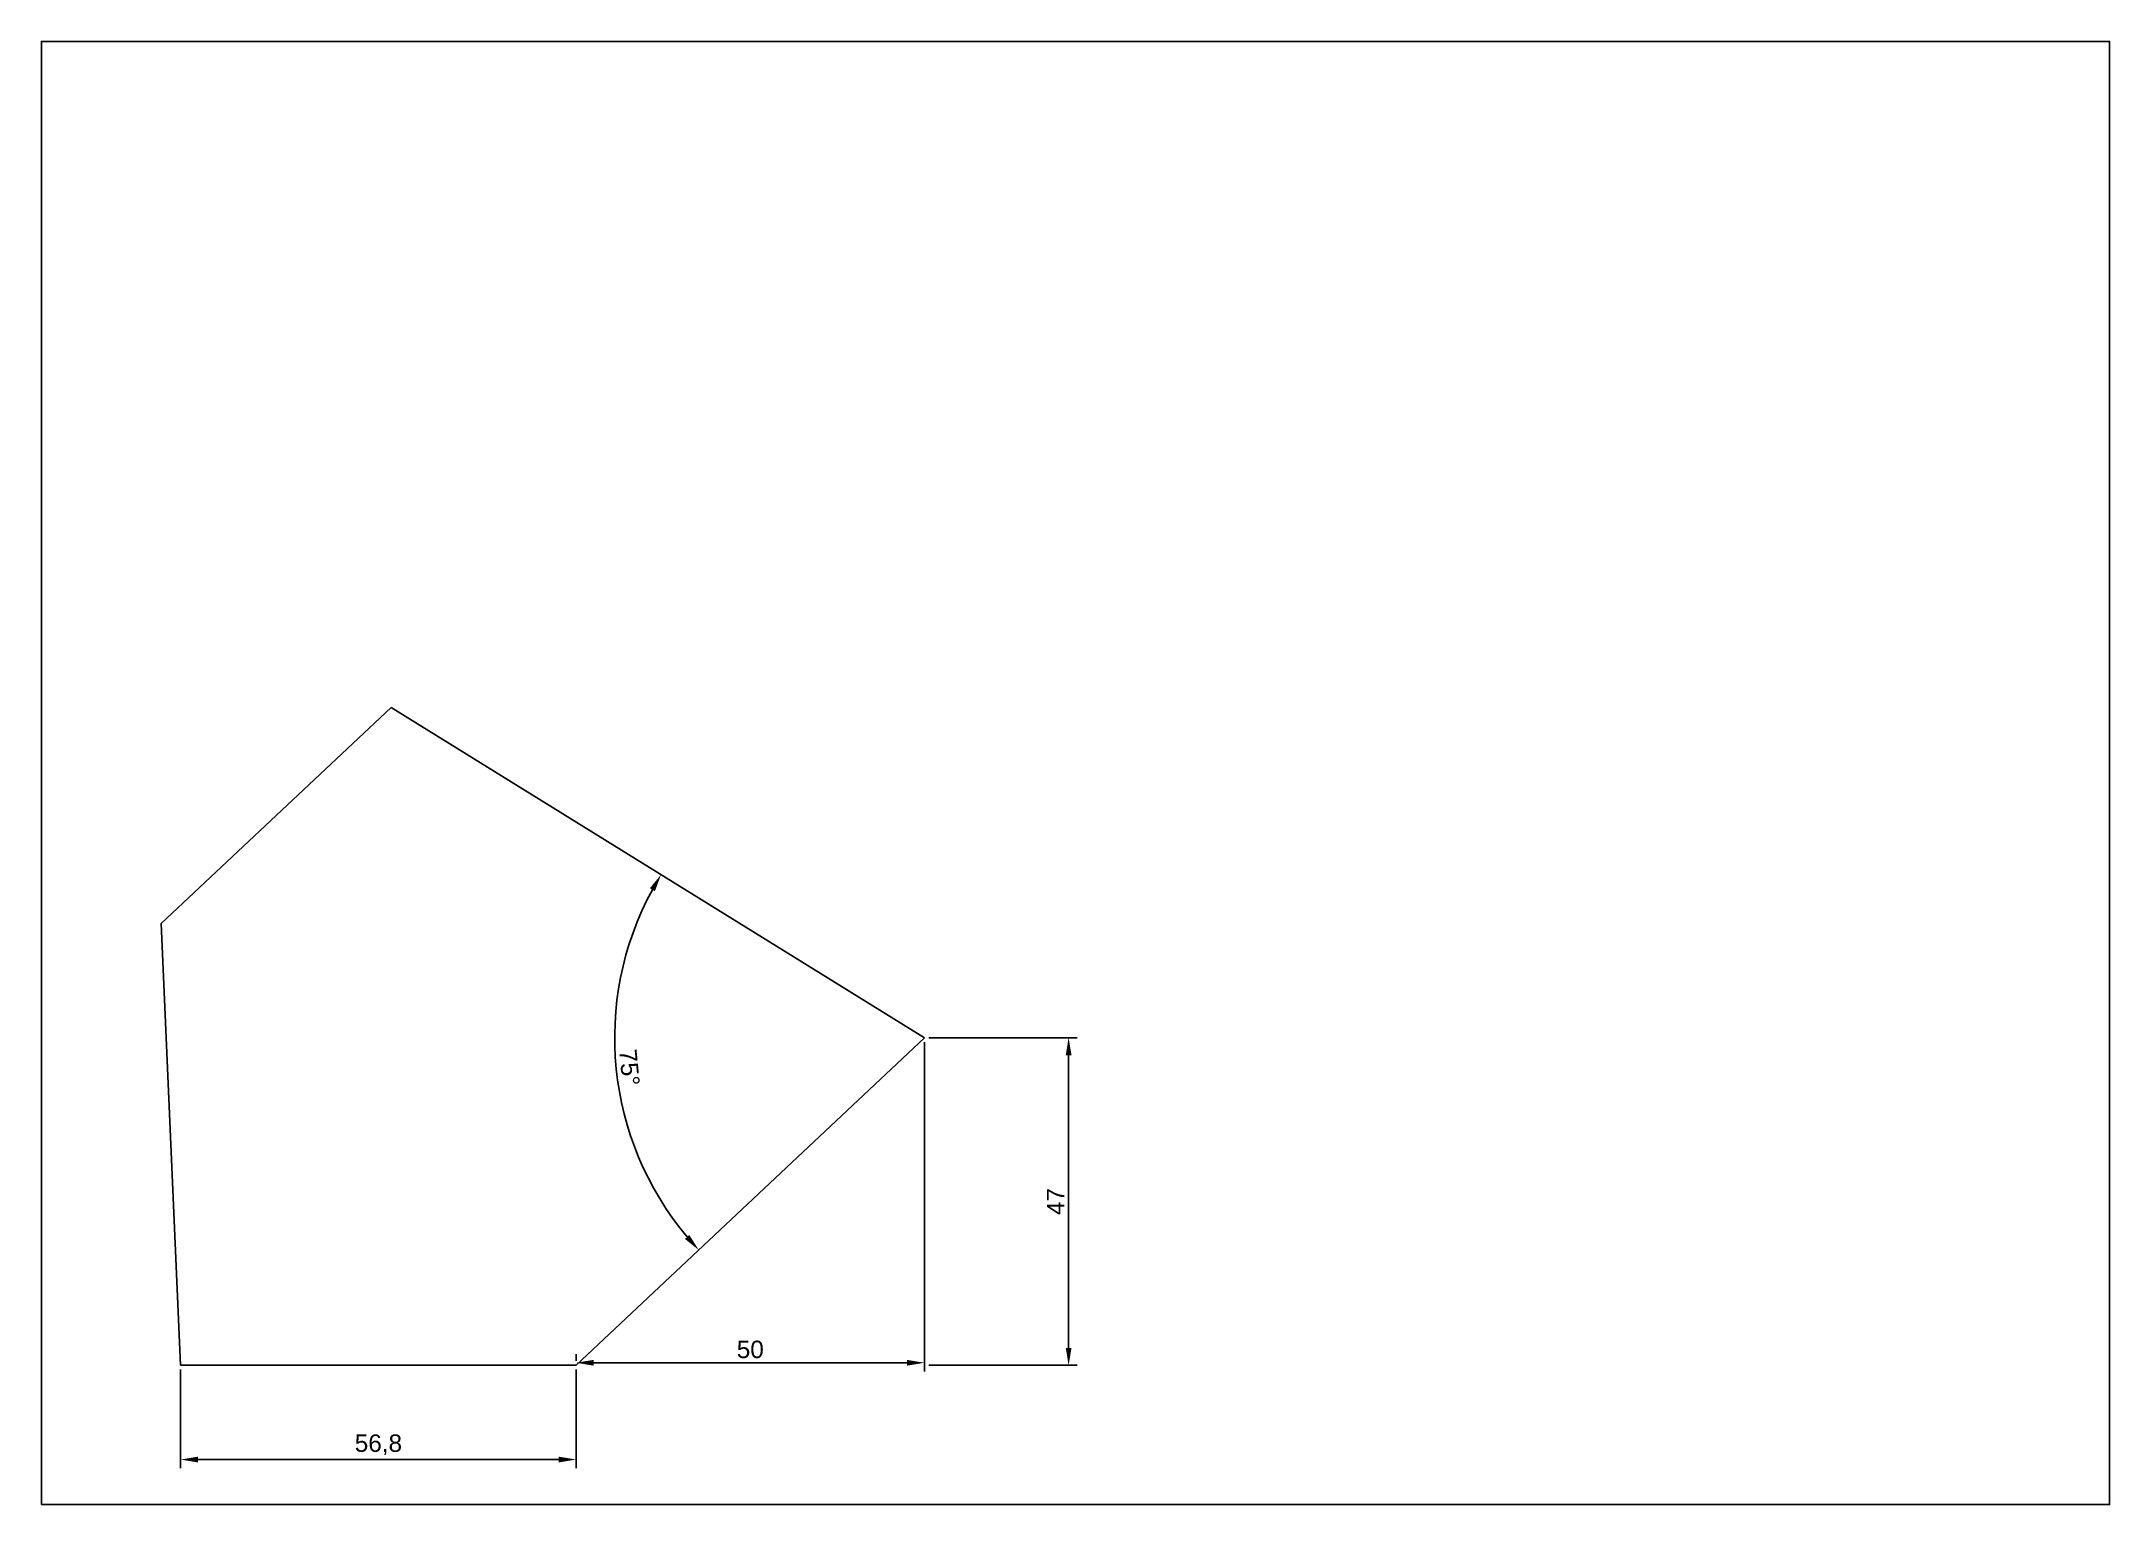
# Model space of a CAD drawing. Header units: millimetres. Extents: x 0 to 297, y 0 to 210.
import ezdxf

# ---------------------------------------------------------------- set-up
doc = ezdxf.new("R2010")
doc.units = ezdxf.units.MM
doc.styles.get("Standard").update_dxf_attribs({"font": 'arial.ttf'})
doc.dimstyles.new('ISO-25', dxfattribs={"dimtxt": 2.5, "dimasz": 2.5, "dimexe": 1.25, "dimexo": 0.625, "dimtad": 1, "dimtxsty": 'Standard', "dimcen": 2.5, "dimadec": 0, "dimazin": 0, "dimtfac": 1, "dimtmove": 0, "dimatfit": 3, "dimfxl": 1, "dimarcsym": 0})

# ---------------------------------------------------------------- blocks, each defined once
blk = doc.blocks.new('*D2')
at = {"color": 0, "lineweight": -2, "transparency": 16777216}
for p, q in [((20, 19.38), (20, 5.22)), ((76.8, 19.38), (76.8, 5.22)), ((22.5, 6.47), (74.3, 6.47))]:
    blk.add_line(p, q, dxfattribs=at)
at = {"color": 0, "transparency": 16777216}
for points in [[(22.5, 6.88), (22.5, 6.05), (20, 6.47)], [(74.3, 6.88), (74.3, 6.05), (76.8, 6.47)]]:
    blk.add_solid(points, dxfattribs=at)
at = {"layer": 'Defpoints', "color": 0, "transparency": 16777216}
for p in [(20, 20), (76.8, 20), (76.8, 6.47)]:
    blk.add_point(p, dxfattribs=at)
at = {"color": 0, "transparency": 16777216, "insert": (48.4, 8.59), "char_height": 2.5, "attachment_point": 5}
blk.add_mtext('56,8', dxfattribs=at)
blk = doc.blocks.new('*D3')
at = {"color": 0, "lineweight": -2, "transparency": 16777216}
blk.add_arc((126.8, 67), 44.47, 151.4499, 220.0072, dxfattribs=at)
at = {"color": 0, "transparency": 16777216}
for points in [[(87.38, 88.46), (88.1, 88.04), (88.99, 90.42)], [(93.05, 38.69), (92.42, 38.13), (94.4, 36.54)]]:
    blk.add_solid(points, dxfattribs=at)
at = {"layer": 'Defpoints', "color": 0, "transparency": 16777216}
for p in [(50.23, 114.42), (82.64, 72.24), (126.8, 67), (126.8, 67), (76.8, 20)]:
    blk.add_point(p, dxfattribs=at)
at = {"color": 0, "transparency": 16777216, "insert": (84.44, 62.75), "char_height": 2.5, "attachment_point": 5, "rotation": 275.7285}
blk.add_mtext('75°', dxfattribs=at)
blk = doc.blocks.new('*D4')
at = {"color": 0, "lineweight": -2, "transparency": 16777216}
for p, q in [((126.8, 66.38), (126.8, 19.11)), ((76.8, 20.62), (76.8, 21.61)), ((124.3, 20.36), (79.3, 20.36))]:
    blk.add_line(p, q, dxfattribs=at)
at = {"color": 0, "transparency": 16777216}
for points in [[(79.3, 20.77), (79.3, 19.94), (76.8, 20.36)], [(124.3, 20.77), (124.3, 19.94), (126.8, 20.36)]]:
    blk.add_solid(points, dxfattribs=at)
at = {"layer": 'Defpoints', "color": 0, "transparency": 16777216}
for p in [(126.8, 67), (76.8, 20.36), (76.8, 20)]:
    blk.add_point(p, dxfattribs=at)
at = {"color": 0, "transparency": 16777216, "insert": (101.8, 22.26), "char_height": 2.5, "attachment_point": 5}
blk.add_mtext('50', dxfattribs=at)
blk = doc.blocks.new('*D5')
at = {"color": 0, "lineweight": -2, "transparency": 16777216}
for p, q in [((127.42, 67), (148.76, 67)), ((147.51, 64.5), (147.51, 22.5)), ((127.42, 20), (148.76, 20))]:
    blk.add_line(p, q, dxfattribs=at)
at = {"color": 0, "transparency": 16777216}
for points in [[(147.1, 64.5), (147.93, 64.5), (147.51, 67)], [(147.1, 22.5), (147.93, 22.5), (147.51, 20)]]:
    blk.add_solid(points, dxfattribs=at)
at = {"layer": 'Defpoints', "color": 0, "transparency": 16777216}
for p in [(126.8, 67), (126.8, 20), (147.51, 20)]:
    blk.add_point(p, dxfattribs=at)
at = {"color": 0, "transparency": 16777216, "insert": (145.64, 43.5), "char_height": 2.5, "attachment_point": 5, "rotation": 90}
blk.add_mtext('47', dxfattribs=at)

msp = doc.modelspace()

# ---------------------------------------------------------------- linework, layer by layer
for p, q in [((17.213, 83.391), (50.227, 114.424)), ((126.8, 67), (50.227, 114.424)), ((17.213, 83.391), (20, 20)), ((76.8, 20), (126.8, 67)), ((20, 20), (76.8, 20))]:
    msp.add_line(p, q)
msp.add_lwpolyline([(0, 0), (297, 0), (297, 210), (0, 210)], close=True)

# ---------------------------------------------------------------- dimensions: what is measured, and where the dimension line sits
dim = msp.add_angular_dim_2l(base=(82.639, 72.244), line1=((126.8, 67), (50.227, 114.424)), line2=((76.8, 20), (126.8, 67)), dimstyle='ISO-25')
dim.commit()
dim.dimension.update_dxf_attribs({"geometry": '*D3', "text_midpoint": (84.437, 62.75)})
for base, p1, picture, middle in [((76.8, 20.356), (126.8, 67), '*D4', (101.8, 22.258)), ((76.8, 6.466), (20, 20), '*D2', (48.4, 8.594))]:
    dim = msp.add_linear_dim(base=base, p1=p1, p2=(76.8, 20), dimstyle='ISO-25')
    dim.commit()
    dim.dimension.update_dxf_attribs({"geometry": picture, "text_midpoint": middle})
dim = msp.add_linear_dim(base=(147.512, 20), p1=(126.8, 67), p2=(126.8, 20), angle=90, dimstyle='ISO-25')
dim.commit()
dim.dimension.update_dxf_attribs({"geometry": '*D5', "text_midpoint": (145.637, 43.5)})

doc.saveas('drawing.dxf')
